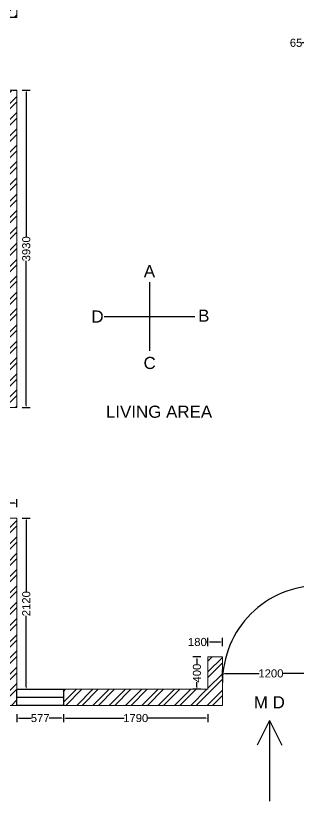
# Model space of a CAD drawing. Header units: millimetres. Extents: x 320648 to 374874, y 181010 to 214614.
# Drawn here: x 327740 to 331241, y 199121 to 208851 of the extents above; entities that cross this region are included whole.
import ezdxf

# ---------------------------------------------------------------- set-up
doc = ezdxf.new("R2010")
doc.units = ezdxf.units.MM
doc.layers.get('0').update_dxf_attribs({"color": 255})
doc.layers.get('Defpoints').update_dxf_attribs({"color": 2})
doc.layers.add('DOOR', color=1, linetype='Continuous')
doc.layers.add('WINDOW', color=5, linetype='Continuous')
doc.layers.add('ELIVATION', color=255, linetype='Continuous', lineweight=18)
doc.styles.get("Standard").update_dxf_attribs({"font": 'arial.ttf'})
doc.dimstyles.new('ISO-25', dxfattribs={"dimtxt": 100, "dimasz": 25, "dimexe": 50, "dimexo": 1, "dimtad": 0, "dimdec": 0, "dimdsep": 46, "dimtxsty": 'Standard', "dimcen": 2.5, "dimclrd": 2, "dimclre": 252, "dimclrt": 1, "dimadec": 0, "dimazin": 0, "dimtfac": 1, "dimtdec": 0, "dimtmove": 0, "dimatfit": 3, "dimfxl": 50, "dimfxlon": 1, "dimarcsym": 0})

# ---------------------------------------------------------------- blocks, each defined once
blk = doc.blocks.new('*D24')
at = {"layer": 'Defpoints', "color": 0, "ltscale": 2, "transparency": 16777216}
for p in [(331474.7, 208618.5), (331539.7, 208618.5), (331539.7, 208515)]:
    blk.add_point(p, dxfattribs=at)
at = {"layer": 'ELIVATION', "color": 252, "lineweight": -2, "ltscale": 2, "transparency": 16777216}
for p, q in [((331474.7, 208565), (331474.7, 208465)), ((331539.7, 208565), (331539.7, 208465))]:
    blk.add_line(p, q, dxfattribs=at)
at = {"layer": 'ELIVATION', "color": 2, "lineweight": -2, "ltscale": 2, "transparency": 16777216}
for p, q in [((331474.7, 208515), (331286.3, 208515)), ((331514.7, 208515), (331499.7, 208515))]:
    blk.add_line(p, q, dxfattribs=at)
at = {"layer": 'ELIVATION', "color": 2, "ltscale": 2, "transparency": 16777216}
for points in [[(331499.7, 208519.2), (331499.7, 208510.8), (331474.7, 208515)], [(331514.7, 208519.2), (331514.7, 208510.8), (331539.7, 208515)]]:
    blk.add_solid(points, dxfattribs=at)
at = {"layer": 'ELIVATION', "color": 1, "ltscale": 2, "transparency": 16777216, "insert": (331213.4, 208515), "char_height": 100, "attachment_point": 5}
blk.add_mtext('65', dxfattribs=at)
blk = doc.blocks.new('*D29')
at = {"layer": 'Defpoints', "color": 0, "ltscale": 2, "transparency": 16777216}
for p in [(327754.7, 207928.5), (327754.7, 203998.5), (327871, 203998.5)]:
    blk.add_point(p, dxfattribs=at)
at = {"layer": 'ELIVATION', "color": 252, "lineweight": -2, "ltscale": 2, "transparency": 16777216}
for p, q in [((327821, 207928.5), (327921, 207928.5)), ((327821, 203998.5), (327921, 203998.5))]:
    blk.add_line(p, q, dxfattribs=at)
at = {"layer": 'ELIVATION', "color": 2, "lineweight": -2, "ltscale": 2, "transparency": 16777216}
for p, q in [((327871, 207903.5), (327871, 206113.3)), ((327871, 204023.5), (327871, 205813.8))]:
    blk.add_line(p, q, dxfattribs=at)
at = {"layer": 'ELIVATION', "color": 2, "ltscale": 2, "transparency": 16777216}
for points in [[(327866.9, 207903.5), (327875.2, 207903.5), (327871, 207928.5)], [(327866.9, 204023.5), (327875.2, 204023.5), (327871, 203998.5)]]:
    blk.add_solid(points, dxfattribs=at)
at = {"layer": 'ELIVATION', "color": 1, "ltscale": 2, "transparency": 16777216, "insert": (327871, 205963.5), "char_height": 100, "attachment_point": 5, "rotation": 90}
blk.add_mtext('3930', dxfattribs=at)
blk = doc.blocks.new('*D63')
at = {"layer": 'Defpoints', "color": 0, "ltscale": 2, "transparency": 16777216}
for p in [(327564.7, 202812), (327564.7, 202628.5), (327754.7, 202628.5)]:
    blk.add_point(p, dxfattribs=at)
at = {"layer": 'ELIVATION', "color": 2, "lineweight": -2, "ltscale": 2, "transparency": 16777216}
for p, q in [((327564.7, 202812), (327539.7, 202812)), ((327729.7, 202812), (327589.7, 202812))]:
    blk.add_line(p, q, dxfattribs=at)
at = {"layer": 'ELIVATION', "color": 252, "lineweight": -2, "ltscale": 2, "transparency": 16777216}
for p, q in [((327564.7, 202762), (327564.7, 202862)), ((327754.7, 202762), (327754.7, 202862))]:
    blk.add_line(p, q, dxfattribs=at)
at = {"layer": 'ELIVATION', "color": 2, "ltscale": 2, "transparency": 16777216}
for points in [[(327589.7, 202816.2), (327589.7, 202807.9), (327564.7, 202812)], [(327729.7, 202816.2), (327729.7, 202807.9), (327754.7, 202812)]]:
    blk.add_solid(points, dxfattribs=at)
at = {"layer": 'ELIVATION', "color": 1, "ltscale": 2, "transparency": 16777216, "insert": (327433.5, 202812), "char_height": 100, "attachment_point": 5}
blk.add_mtext('190', dxfattribs=at)
blk = doc.blocks.new('*D69')
at = {"layer": 'Defpoints', "color": 0, "ltscale": 2, "transparency": 16777216}
for p in [(327754.7, 200308.5), (328331.7, 200308.5), (328331.7, 200151.4)]:
    blk.add_point(p, dxfattribs=at)
at = {"layer": 'ELIVATION', "color": 252, "lineweight": -2, "ltscale": 2, "transparency": 16777216}
for p, q in [((327754.7, 200201.4), (327754.7, 200101.4)), ((328331.7, 200201.4), (328331.7, 200101.4))]:
    blk.add_line(p, q, dxfattribs=at)
at = {"layer": 'ELIVATION', "color": 2, "lineweight": -2, "ltscale": 2, "transparency": 16777216}
for p, q in [((327779.7, 200151.4), (327932.1, 200151.4)), ((328306.7, 200151.4), (328154.3, 200151.4))]:
    blk.add_line(p, q, dxfattribs=at)
at = {"layer": 'ELIVATION', "color": 2, "ltscale": 2, "transparency": 16777216}
for points in [[(327779.7, 200155.6), (327779.7, 200147.3), (327754.7, 200151.4)], [(328306.7, 200155.6), (328306.7, 200147.3), (328331.7, 200151.4)]]:
    blk.add_solid(points, dxfattribs=at)
at = {"layer": 'ELIVATION', "color": 1, "ltscale": 2, "transparency": 16777216, "insert": (328043.2, 200151.4), "char_height": 100, "attachment_point": 5}
blk.add_mtext('577', dxfattribs=at)
blk = doc.blocks.new('*D70')
at = {"layer": 'Defpoints', "color": 0, "ltscale": 2, "transparency": 16777216}
for p in [(328331.7, 200508.5), (330121.7, 200508.5), (328331.7, 200151.4)]:
    blk.add_point(p, dxfattribs=at)
at = {"layer": 'ELIVATION', "color": 252, "lineweight": -2, "ltscale": 2, "transparency": 16777216}
for p, q in [((328331.7, 200201.4), (328331.7, 200101.4)), ((330121.7, 200201.4), (330121.7, 200101.4))]:
    blk.add_line(p, q, dxfattribs=at)
at = {"layer": 'ELIVATION', "color": 2, "lineweight": -2, "ltscale": 2, "transparency": 16777216}
for p, q in [((328356.7, 200151.4), (329081.6, 200151.4)), ((330096.7, 200151.4), (329371.8, 200151.4))]:
    blk.add_line(p, q, dxfattribs=at)
at = {"layer": 'ELIVATION', "color": 2, "ltscale": 2, "transparency": 16777216}
for points in [[(328356.7, 200155.6), (328356.7, 200147.3), (328331.7, 200151.4)], [(330096.7, 200155.6), (330096.7, 200147.3), (330121.7, 200151.4)]]:
    blk.add_solid(points, dxfattribs=at)
at = {"layer": 'ELIVATION', "color": 1, "ltscale": 2, "transparency": 16777216, "insert": (329226.7, 200151.4), "char_height": 100, "attachment_point": 5}
blk.add_mtext('1790', dxfattribs=at)
blk = doc.blocks.new('*D71')
at = {"layer": 'Defpoints', "color": 0, "ltscale": 2, "transparency": 16777216}
for p in [(327754.7, 202628.5), (327871, 202628.5), (327754.7, 200508.5)]:
    blk.add_point(p, dxfattribs=at)
at = {"layer": 'ELIVATION', "color": 252, "lineweight": -2, "ltscale": 2, "transparency": 16777216}
for p, q in [((327821, 202628.5), (327921, 202628.5)), ((327821, 200508.5), (327921, 200508.5))]:
    blk.add_line(p, q, dxfattribs=at)
at = {"layer": 'ELIVATION', "color": 2, "lineweight": -2, "ltscale": 2, "transparency": 16777216}
for p, q in [((327871, 202603.5), (327871, 201719.2)), ((327871, 200533.5), (327871, 201417.9))]:
    blk.add_line(p, q, dxfattribs=at)
at = {"layer": 'ELIVATION', "color": 2, "ltscale": 2, "transparency": 16777216}
for points in [[(327866.9, 202603.5), (327875.2, 202603.5), (327871, 202628.5)], [(327866.9, 200533.5), (327875.2, 200533.5), (327871, 200508.5)]]:
    blk.add_solid(points, dxfattribs=at)
at = {"layer": 'ELIVATION', "color": 1, "ltscale": 2, "transparency": 16777216, "insert": (327871, 201568.5), "char_height": 100, "attachment_point": 5, "rotation": 90}
blk.add_mtext('2120', dxfattribs=at)
blk = doc.blocks.new('*D72')
at = {"layer": 'Defpoints', "color": 0, "ltscale": 2, "transparency": 16777216}
for p in [(329985.2, 200908.5), (330121.7, 200908.5), (330121.7, 200508.5)]:
    blk.add_point(p, dxfattribs=at)
at = {"layer": 'ELIVATION', "color": 252, "lineweight": -2, "ltscale": 2, "transparency": 16777216}
for p, q in [((330035.2, 200908.5), (329935.2, 200908.5)), ((330035.2, 200508.5), (329935.2, 200508.5))]:
    blk.add_line(p, q, dxfattribs=at)
at = {"layer": 'ELIVATION', "color": 2, "lineweight": -2, "ltscale": 2, "transparency": 16777216}
for p, q in [((329985.2, 200883.5), (329985.2, 200821.5)), ((329985.2, 200533.5), (329985.2, 200595.6))]:
    blk.add_line(p, q, dxfattribs=at)
at = {"layer": 'ELIVATION', "color": 2, "ltscale": 2, "transparency": 16777216}
for points in [[(329981, 200883.5), (329989.3, 200883.5), (329985.2, 200908.5)], [(329981, 200533.5), (329989.3, 200533.5), (329985.2, 200508.5)]]:
    blk.add_solid(points, dxfattribs=at)
at = {"layer": 'ELIVATION', "color": 1, "ltscale": 2, "transparency": 16777216, "insert": (329985.2, 200708.5), "char_height": 100, "attachment_point": 5, "rotation": 90}
blk.add_mtext('400', dxfattribs=at)
blk = doc.blocks.new('*D73')
at = {"layer": 'Defpoints', "color": 0, "ltscale": 2, "transparency": 16777216}
for p in [(330121.7, 201093.8), (330121.7, 200908.5), (330301.7, 200908.5)]:
    blk.add_point(p, dxfattribs=at)
at = {"layer": 'ELIVATION', "color": 252, "lineweight": -2, "ltscale": 2, "transparency": 16777216}
for p, q in [((330121.7, 201043.8), (330121.7, 201143.8)), ((330301.7, 201043.8), (330301.7, 201143.8))]:
    blk.add_line(p, q, dxfattribs=at)
at = {"layer": 'ELIVATION', "color": 2, "lineweight": -2, "ltscale": 2, "transparency": 16777216}
for p, q in [((330121.7, 201093.8), (330096.7, 201093.8)), ((330276.7, 201093.8), (330146.7, 201093.8))]:
    blk.add_line(p, q, dxfattribs=at)
at = {"layer": 'ELIVATION', "color": 2, "ltscale": 2, "transparency": 16777216}
for points in [[(330146.7, 201098), (330146.7, 201089.7), (330121.7, 201093.8)], [(330276.7, 201098), (330276.7, 201089.7), (330301.7, 201093.8)]]:
    blk.add_solid(points, dxfattribs=at)
at = {"layer": 'ELIVATION', "color": 1, "ltscale": 2, "transparency": 16777216, "insert": (329990.5, 201093.8), "char_height": 100, "attachment_point": 5}
blk.add_mtext('180', dxfattribs=at)
blk = doc.blocks.new('*D74')
at = {"layer": 'Defpoints', "color": 0, "ltscale": 2, "transparency": 16777216}
for p in [(330301.7, 200703.7), (330301.7, 200642.6), (331501.7, 200642.6)]:
    blk.add_point(p, dxfattribs=at)
at = {"layer": 'ELIVATION', "color": 252, "lineweight": -2, "ltscale": 2, "transparency": 16777216}
for p, q in [((330301.7, 200653.7), (330301.7, 200753.7)), ((331501.7, 200653.7), (331501.7, 200753.7))]:
    blk.add_line(p, q, dxfattribs=at)
at = {"layer": 'ELIVATION', "color": 2, "lineweight": -2, "ltscale": 2, "transparency": 16777216}
for p, q in [((330326.7, 200703.7), (330756.6, 200703.7)), ((331476.7, 200703.7), (331046.8, 200703.7))]:
    blk.add_line(p, q, dxfattribs=at)
at = {"layer": 'ELIVATION', "color": 2, "ltscale": 2, "transparency": 16777216}
for points in [[(330326.7, 200707.9), (330326.7, 200699.5), (330301.7, 200703.7)], [(331476.7, 200707.9), (331476.7, 200699.5), (331501.7, 200703.7)]]:
    blk.add_solid(points, dxfattribs=at)
at = {"layer": 'ELIVATION', "color": 1, "ltscale": 2, "transparency": 16777216, "insert": (330901.7, 200703.7), "char_height": 100, "attachment_point": 5}
blk.add_mtext('1200', dxfattribs=at)

msp = doc.modelspace()

# ---------------------------------------------------------------- hatches: boundary and pattern name
at = {"layer": 'DOOR', "ltscale": 15}
h = msp.add_hatch(dxfattribs=at)
h.set_pattern_fill('ANSI32', color=251, scale=15)
h.set_pattern_definition([(45, (-18938.19, 57355.5), (-101.02788, 101.02788), []), (45, (-18870.83, 57355.5), (-101.02788, 101.02788), [])])
h.paths.add_polyline_path([(327754.7, 209918.5), (327754.7, 210118.5), (327554.7, 210118.5), (327554.7, 209782), (326804.7, 209782), (326804.7, 209598.5), (326804.7, 209088.5), (326804.7, 208888.5), (327124.7, 208888.5), (327124.7, 208828.5), (327754.7, 208828.5)])
h.paths.add_polyline_path([(324654.7, 209088.5), (323944.7, 209088.5), (323944.7, 209838.5), (323944.7, 210021.5), (323664.7, 210021.5), (323664.7, 208533.5), (323864.7, 208533.5), (323864.7, 208813.5), (324334.7, 208813.5), (324334.7, 208888.5), (324654.7, 208888.5)])
h.paths.add_polyline_path([(323864.7, 207653.5), (323664.7, 207653.5), (323664.7, 205838.5), (323864.7, 205838.5)], flags=17)
h.paths.add_polyline_path([(323134.7, 204593.5), (323314.7, 204593.5), (323314.7, 204523.5), (323864.7, 204523.5), (323864.7, 204798.5), (323664.7, 204798.5), (322934.7, 204798.5), (322934.7, 202903.5), (323134.7, 202903.5)], flags=17)
h.paths.add_polyline_path([(325454.7, 202038.5), (324874.7, 202038.5), (324874.7, 204588.5), (327109.7, 204588.5), (327109.7, 204533.5), (327564.7, 204533.5), (327564.7, 203998.5), (327754.7, 203998.5), (327754.7, 207928.5), (327554.7, 207928.5), (327554.7, 204798.5), (324694.7, 204798.5), (324694.7, 202063.5), (324014.7, 202063.5), (324014.7, 202123.5), (323464.7, 202123.5), (323464.7, 202063.5), (323134.7, 202063.5), (322934.7, 202063.5), (322934.7, 201838.5), (324694.7, 201838.5), (324889.7, 201838.5), (325454.7, 201838.5)])
h.paths.add_polyline_path([(327754.7, 202628.5), (327564.7, 202628.5), (327564.7, 202038.5), (326354.7, 202038.5), (326354.7, 201838.5), (327564.7, 201838.5), (327564.7, 200518.5), (324889.7, 200518.5), (324694.7, 200518.5), (324694.7, 200308.5), (327754.7, 200308.5), (327754.7, 200508.5)])
h.paths.add_polyline_path([(330301.7, 200593.5), (330301.7, 200908.5), (330121.7, 200908.5), (330121.7, 200508.5), (328331.7, 200508.5), (328331.7, 200308.5), (330301.7, 200308.5)])

# ---------------------------------------------------------------- linework, layer by layer
at = {"color": 1}
for p, q in [((329396.6, 205548.7), (329396.6, 204701)), ((328834.5, 205124.9), (329958.8, 205124.9))]:
    msp.add_line(p, q, dxfattribs=at)
at = {"color": 3, "ltscale": 2}
for points in [[(330883.1, 200121.4), (330729.8, 199818)], [(330883.1, 200121.4), (330883.1, 199120.9)], [(330883.1, 200121.4), (331036.4, 199818)]]:
    msp.add_lwpolyline(points, dxfattribs=at)
at = {"layer": 'DOOR', "ltscale": 2}
for points in [[(327754.7, 208828.5), (326854.7, 208828.5, 0.414214), (327754.7, 207928.5)], [(331501.7, 200593.5), (331501.7, 201793.5, 0.414214), (330301.7, 200593.5)]]:
    msp.add_lwpolyline(points, format="xyb", dxfattribs=at)
at = {"layer": 'ELIVATION', "ltscale": 2}
for points in [[(327124.7, 208828.5), (327754.7, 208828.5), (327754.7, 209918.5)], [(327564.7, 203998.5), (327754.7, 203998.5), (327754.7, 207928.5), (327554.7, 207928.5)], [(324694.7, 200308.5), (330301.7, 200308.5), (330301.7, 200593.5), (330301.7, 200908.5), (330121.7, 200908.5), (330121.7, 200508.5), (327754.7, 200508.5), (327754.7, 202628.5), (327564.7, 202628.5)]]:
    msp.add_lwpolyline(points, dxfattribs=at)
at = {"layer": 'WINDOW', "ltscale": 2}
msp.add_lwpolyline([(327754.7, 200508.5), (328331.7, 200508.5), (328331.7, 200308.5), (327754.7, 200308.5)], close=True, dxfattribs=at)
msp.add_lwpolyline([(327754.7, 200408.5), (328331.7, 200408.5)], dxfattribs=at)

# ---------------------------------------------------------------- texts
at = {"color": 1, "char_height": 150, "attachment_point": 1}
for s, width, insert in [('A', 340.278, (329327, 205761.8)), ('B', 318.232, (330000.3, 205210.5)), ('D', 200.473, (328678, 205200.4)), ('C', 449.666, (329323.8, 204625)), ('LIVING AREA ', 3830.573, (328857.8, 204021.3)), (' M D', 1155.813, (330631.8, 200422.2))]:
    msp.add_mtext_dynamic_manual_height_columns(s, width=width, gutter_width=12.5, heights=[0], dxfattribs=dict(at, insert=insert))

# ---------------------------------------------------------------- dimensions: what is measured, and where the dimension line sits
at = {"layer": 'ELIVATION', "ltscale": 2}
dim = msp.add_linear_dim(base=(331539.7, 208515), p1=(331474.7, 208618.5), p2=(331539.7, 208618.5), dimstyle='ISO-25', dxfattribs=at)
dim.commit()
dim.dimension.update_dxf_attribs({"geometry": '*D24', "text_midpoint": (331213.4, 208515), "dimtype": 160})
for base, p1, p2, picture, middle in [((327871, 203998.5), (327754.7, 207928.5), (327754.7, 203998.5), '*D29', (327871, 205963.5)), ((327871, 202628.5), (327754.7, 200508.5), (327754.7, 202628.5), '*D71', (327871, 201568.5)), ((329985.2, 200908.5), (330121.7, 200508.5), (330121.7, 200908.5), '*D72', (329985.2, 200708.5))]:
    dim = msp.add_linear_dim(base=base, p1=p1, p2=p2, angle=90, dimstyle='ISO-25', dxfattribs=at)
    dim.commit()
    dim.dimension.update_dxf_attribs({"geometry": picture, "text_midpoint": middle})
for base, p1, p2, picture, middle in [((327564.7, 202812), (327754.7, 202628.5), (327564.7, 202628.5), '*D63', (327433.5, 202812)), ((330121.7, 201093.8), (330301.7, 200908.5), (330121.7, 200908.5), '*D73', (329990.5, 201093.8)), ((330301.7, 200703.7), (331501.7, 200642.6), (330301.7, 200642.6), '*D74', (330901.7, 200703.7)), ((328331.7, 200151.4), (330121.7, 200508.5), (328331.7, 200508.5), '*D70', (329226.7, 200151.4)), ((328331.7, 200151.4), (327754.7, 200308.5), (328331.7, 200308.5), '*D69', (328043.2, 200151.4))]:
    dim = msp.add_linear_dim(base=base, p1=p1, p2=p2, dimstyle='ISO-25', dxfattribs=at)
    dim.commit()
    dim.dimension.update_dxf_attribs({"geometry": picture, "text_midpoint": middle})

doc.saveas('drawing.dxf')
